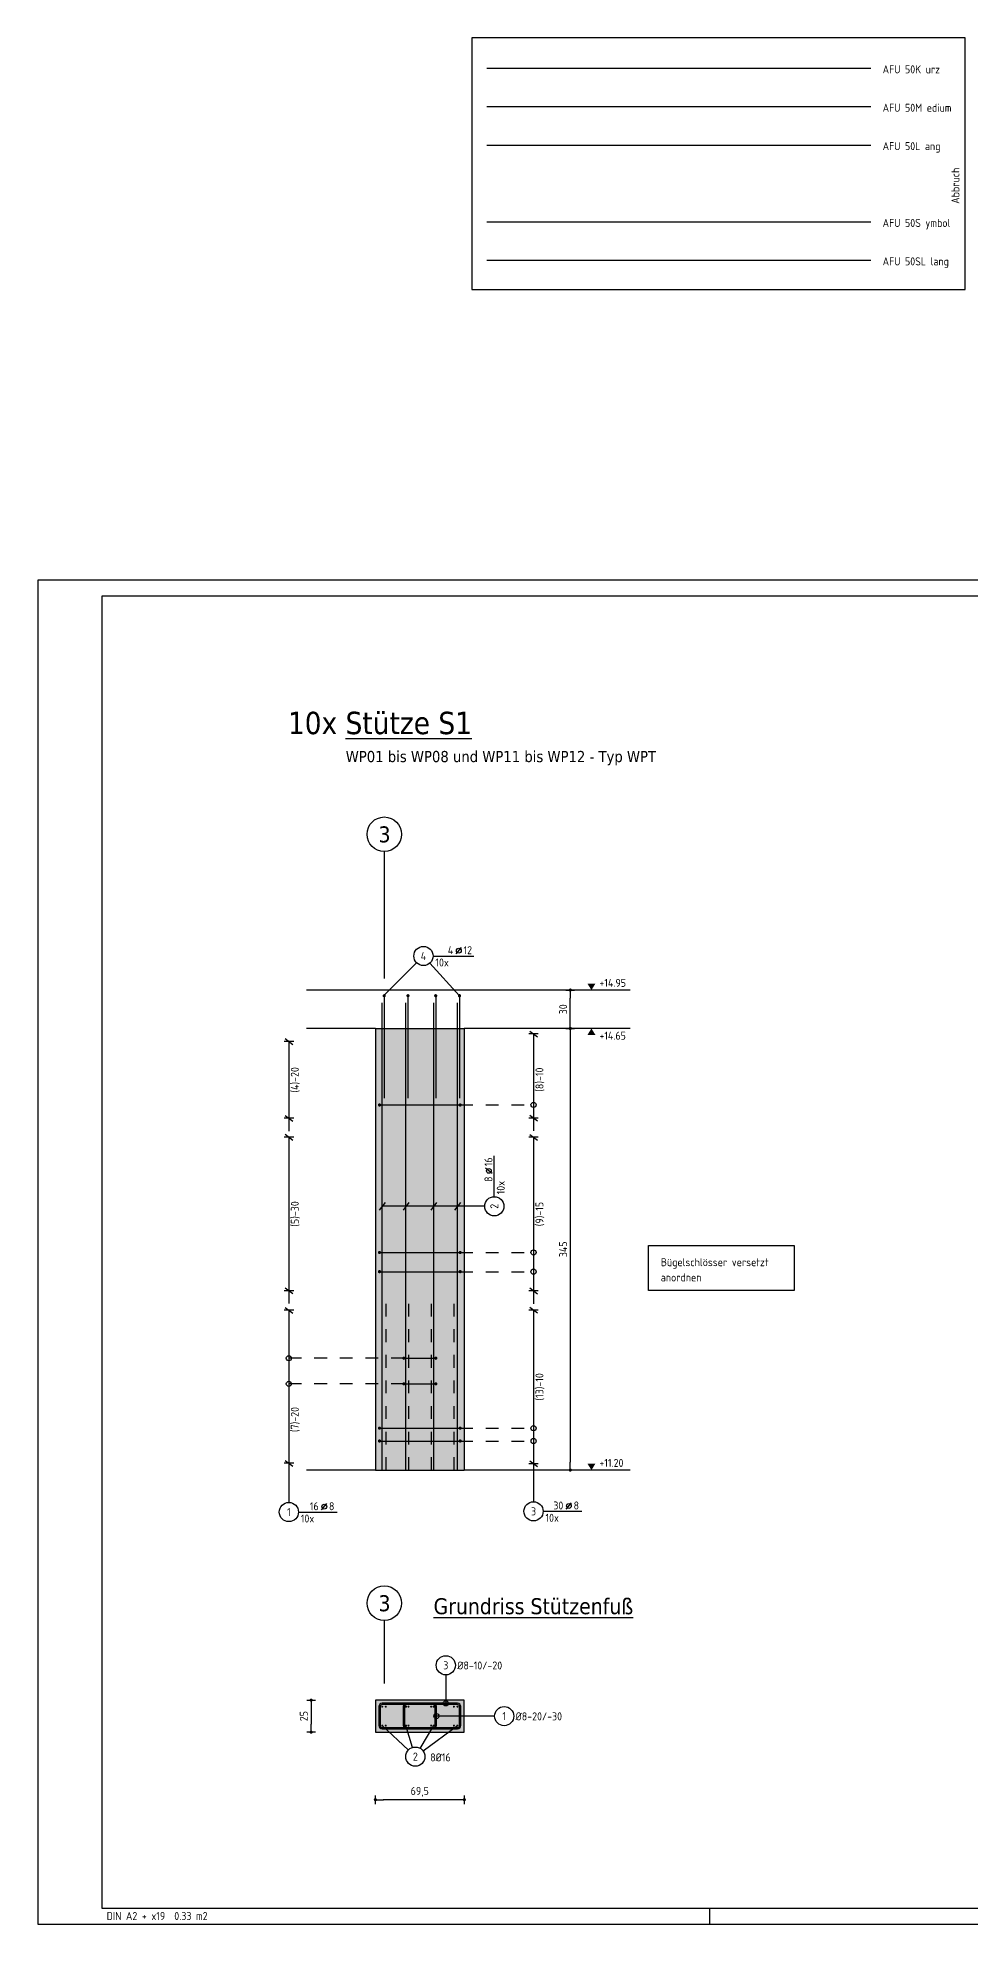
# Model space of a CAD drawing. Extents: x 0 to 24.6, y -21.5 to -6.7.
# Drawn here: x 0 to 7.29, y -21.46 to -6.72 of the extents above; entities that cross this region are included whole.
import ezdxf
from ezdxf.enums import TextEntityAlignment as Align

# ---------------------------------------------------------------- set-up
doc = ezdxf.new("R2010")
doc.units = 0
doc.header["$LTSCALE"] = 0.25
for name, pattern in [('AUSGEZOGEN', [1000.01, 1000, 0.01]), ('HIDDEN', [0.375, 0.25, -0.125]), ('VERDECKT', [0.375, 0.25, -0.125])]:
    doc.linetypes.add(name, pattern=pattern)
for name, color, linetype in [('ACHSEN', 7, 'Continuous'), ('AFU', 7, 'Continuous'), ('BETON', 7, 'Continuous'), ('grau_hell', 7, 'Continuous'), ('grau_mittel', 7, 'Continuous'), ('HILFE', 7, 'Continuous'), ('koten', 7, 'Continuous'), ('MASSE', 7, 'Continuous'), ('RAHMEN', 7, 'Continuous'), ('RND', 7, 'Continuous'), ('SFP_Achsen', 7, 'Continuous'), ('TEXT', 7, 'Continuous')]:
    doc.layers.add(name, color=color, linetype=linetype)
doc.layers.add('NOPLOT', color=7, linetype='Continuous', plot=False)
doc.styles.add('helv', font='tahoma.ttf')
doc.styles.add('txt', font='isocp.shx')
doc.linetypes.add('ABBRUCH', pattern='A,0.15,-0.15,["x",Standard,S=0.07,R=0,X=-0.1,Y=-0.0238],-0.005', length=0.305)
doc.linetypes.add('AFU_50K', pattern='A,0.15,["/",Standard,S=0.2,R=0,X=-0.01,Y=-0.1],0.07,["/",Standard,S=0.2,R=0,X=-0.01,Y=-0.1],0.15', length=0.37)
doc.linetypes.add('AFU_50L', pattern='A,0.75,["/",Standard,S=0.2,R=0,X=-0.01,Y=-0.1],0.07,["/",Standard,S=0.2,R=0,X=-0.01,Y=-0.1],0.75', length=1.57)
doc.linetypes.add('AFU_50M', pattern='A,0.45,["/",Standard,S=0.2,R=0,X=-0.01,Y=-0.1],0.07,["/",Standard,S=0.2,R=0,X=-0.01,Y=-0.1],0.45', length=0.97)
doc.linetypes.add('AFU_50S', pattern='A,0,-0.15,["/",Standard,S=0.2,R=0,X=-0.01,Y=-0.1],0,-0.07,["/",Standard,S=0.2,R=0,X=-0.01,Y=-0.1],-0.15', length=0.37)
doc.linetypes.add('AFU_50SL', pattern='A,0,-0.75,["/",Standard,S=0.2,R=0,X=-0.01,Y=-0.1],0,-0.07,["/",Standard,S=0.2,R=0,X=-0.01,Y=-0.1],-0.75', length=1.57)
doc.dimstyles.new('DOT_I', dxfattribs={"dimscale": 0.25, "dimtxt": 0.25, "dimasz": 0.25, "dimexe": 0.1, "dimexo": 0.3, "dimgap": 0.1, "dimtad": 1, "dimdec": 3, "dimzin": 3, "dimtxsty": 'txt', "dimblk": 'DOT', "dimblk1": 'DOT', "dimblk2": 'DOT', "dimsah": 1, "dimcen": 0.1, "dimse1": 1, "dimse2": 1, "dimazin": 0, "dimtfac": 1, "dimtdec": 4, "dimtix": 1, "dimtmove": 2, "dimatfit": 3, "dimfxl": 0, "dimtvp": 1, "dimtolj": 1, "dimtzin": 0, "dimarcsym": 0})

# ---------------------------------------------------------------- blocks, each defined once
blk = doc.blocks.new('DOT')
at = {"layer": 'MASSE', "color": 7, "linetype": 'Continuous'}
for p, q in [((0, 0), (-1, 0)), ((0, 0.54), (0, -0.54))]:
    blk.add_line(p, q, dxfattribs=at)
at = {"layer": 'MASSE', "color": 7, "linetype": 'Continuous', "const_width": 0.2}
blk.add_lwpolyline([(-0.1, 0, 1), (0.1, 0, 1)], format="xyb", close=True, dxfattribs=at)
blk = doc.blocks.new('*D13')
at = {"layer": 'Defpoints', "color": 0, "linetype": 'AUSGEZOGEN', "transparency": 16777216}
for p in [(2.136, -19.71), (2.136, -19.96), (2.136, -19.96)]:
    blk.add_point(p, dxfattribs=at)
at = {"layer": 'MASSE', "color": 0, "linetype": 'AUSGEZOGEN', "lineweight": -2, "transparency": 16777216}
blk.add_line((2.136, -19.772), (2.136, -19.897), dxfattribs=at)
at = {"layer": 'MASSE', "color": 0, "linetype": 'AUSGEZOGEN', "lineweight": -2, "transparency": 16777216, "xscale": 0.0625, "yscale": 0.0625, "zscale": 0.0625}
for p, rotation in [((2.136, -19.71), 90), ((2.136, -19.96), 270)]:
    blk.add_blockref('DOT', p, dxfattribs=dict(at, rotation=rotation))
at = {"layer": 'MASSE', "color": 0, "linetype": 'AUSGEZOGEN', "transparency": 16777216, "insert": (2.079, -19.835), "char_height": 0.0625, "attachment_point": 5, "rotation": 90, "style": 'txt'}
blk.add_mtext('\\A1;25', dxfattribs=at)
blk = doc.blocks.new('*D14')
at = {"layer": 'Defpoints', "color": 0, "linetype": 'AUSGEZOGEN', "transparency": 16777216}
for p in [(2.638, -20.488), (2.638, -20.488), (3.333, -20.488)]:
    blk.add_point(p, dxfattribs=at)
at = {"layer": 'MASSE', "color": 0, "linetype": 'AUSGEZOGEN', "lineweight": -2, "transparency": 16777216}
blk.add_line((3.27, -20.488), (2.7, -20.488), dxfattribs=at)
at = {"layer": 'MASSE', "color": 0, "linetype": 'AUSGEZOGEN', "lineweight": -2, "transparency": 16777216, "xscale": 0.0625, "yscale": 0.0625, "zscale": 0.0625, "rotation": 180}
blk.add_blockref('DOT', (2.638, -20.488), dxfattribs=at)
at = {"layer": 'MASSE', "color": 0, "linetype": 'AUSGEZOGEN', "lineweight": -2, "transparency": 16777216, "xscale": 0.0625, "yscale": 0.0625, "zscale": 0.0625}
blk.add_blockref('DOT', (3.333, -20.488), dxfattribs=at)
at = {"layer": 'MASSE', "color": 0, "linetype": 'AUSGEZOGEN', "transparency": 16777216, "insert": (2.985, -20.427), "char_height": 0.0625, "attachment_point": 5, "style": 'txt'}
blk.add_mtext('\\A1;69,5', dxfattribs=at)
blk = doc.blocks.new('LEI_GRE')
at = {"layer": 'RND', "color": 7, "linetype": 'Continuous'}
for p, q in [((-0.09, -0.12), (0.09, 0.12)), ((0, 0.15), (0, -0.15))]:
    blk.add_line(p, q, dxfattribs=at)
blk = doc.blocks.new('RND_LEI')
at = {"layer": 'RND', "color": 7, "linetype": 'Continuous'}
blk.add_line((1.022, 0.066), (1.19, 0.27), dxfattribs=at)
for centre, radius in [((0, 0), 0.3), ((1.106, 0.168), 0.075)]:
    blk.add_circle(centre, radius, dxfattribs=at)
at = {"layer": 'RND', "color": 7, "linetype": 'Continuous', "style": 'txt'}
blk.add_attdef('POSL', text='', height=0.25, dxfattribs=at).set_placement((0, 0), align=Align.MIDDLE)
blk.add_attdef('ANZ', text='', height=0.25, dxfattribs=at).set_placement((0.931, 0.057), align=Align.RIGHT)
for tag, p in [('DUM', (1.253, 0.057)), ('ABSTD', (1.674, 0.057)), ('POSTXT', (0.374, -0.327))]:
    blk.add_attdef(tag, p, '', height=0.25, dxfattribs=at)
blk = doc.blocks.new('RND_HIN')
at = {"layer": 'RND', "color": 7, "linetype": 'Continuous'}
blk.add_circle((0, 0), 0.3, dxfattribs=at)
at = {"layer": 'RND', "color": 7, "linetype": 'Continuous', "style": 'txt'}
blk.add_attdef('POSI', text='', height=0.25, dxfattribs=at).set_placement((0, 0), align=Align.MIDDLE)
blk = doc.blocks.new('OKRD_O')
at = {"layer": 'koten', "color": 7, "linetype": 'Continuous'}
blk.add_solid([(-0.125, 0.202), (0.125, 0.202), (0, 0)], dxfattribs=at)
at = {"layer": 'koten', "style": 'txt'}
blk.add_attdef('OKRD', (0.25, 0.1), '', height=0.25, dxfattribs=at)
blk = doc.blocks.new('okrd_u')
at = {"layer": 'koten', "color": 7, "linetype": 'Continuous'}
blk.add_solid([(-0.125, -0.202), (0.125, -0.202), (0, 0)], dxfattribs=at)
at = {"layer": 'koten', "style": 'txt'}
blk.add_attdef('OKRD', (0.25, -0.35), '', height=0.25, dxfattribs=at)
blk = doc.blocks.new('*D16')
at = {"layer": 'Defpoints', "color": 0, "linetype": 'AUSGEZOGEN', "transparency": 16777216}
for p in [(4.161, -14.163), (4.161, -14.163), (4.161, -14.463)]:
    blk.add_point(p, dxfattribs=at)
at = {"layer": 'MASSE', "color": 0, "linetype": 'AUSGEZOGEN', "lineweight": -2, "transparency": 16777216}
blk.add_line((4.161, -14.4), (4.161, -14.225), dxfattribs=at)
at = {"layer": 'MASSE', "color": 0, "linetype": 'AUSGEZOGEN', "lineweight": -2, "transparency": 16777216, "xscale": 0.0625, "yscale": 0.0625, "zscale": 0.0625}
for p, rotation in [((4.161, -14.163), 90), ((4.161, -14.463), 270)]:
    blk.add_blockref('DOT', p, dxfattribs=dict(at, rotation=rotation))
at = {"layer": 'MASSE', "color": 0, "linetype": 'AUSGEZOGEN', "transparency": 16777216, "insert": (4.105, -14.313), "char_height": 0.0625, "attachment_point": 5, "rotation": 90, "style": 'txt'}
blk.add_mtext('\\A1;30', dxfattribs=at)
blk = doc.blocks.new('*D17')
at = {"layer": 'Defpoints', "color": 0, "linetype": 'AUSGEZOGEN', "transparency": 16777216}
for p in [(4.161, -14.463), (4.161, -17.913), (4.161, -17.913)]:
    blk.add_point(p, dxfattribs=at)
at = {"layer": 'MASSE', "color": 0, "linetype": 'AUSGEZOGEN', "lineweight": -2, "transparency": 16777216}
blk.add_line((4.161, -14.525), (4.161, -17.85), dxfattribs=at)
at = {"layer": 'MASSE', "color": 0, "linetype": 'AUSGEZOGEN', "lineweight": -2, "transparency": 16777216, "xscale": 0.0625, "yscale": 0.0625, "zscale": 0.0625}
for p, rotation in [((4.161, -14.463), 90), ((4.161, -17.913), 270)]:
    blk.add_blockref('DOT', p, dxfattribs=dict(at, rotation=rotation))
at = {"layer": 'MASSE', "color": 0, "linetype": 'AUSGEZOGEN', "transparency": 16777216, "insert": (4.105, -16.188), "char_height": 0.0625, "attachment_point": 5, "rotation": 90, "style": 'txt'}
blk.add_mtext('\\A1;345', dxfattribs=at)
blk = doc.blocks.new('A2-19-0')
at = {"layer": 'RAHMEN', "color": 7}
for p, q in [((78.4, 42), (0, 42)), ((0, 42), (0, 0)), ((0, 0), (78.4, 0)), ((21, 0), (21, 0.5))]:
    blk.add_line(p, q, dxfattribs=at)
at = {"layer": 'RAHMEN', "color": 5}
for p, q in [((77.9, 41.5), (2, 41.5)), ((2, 41.5), (2, 0.5)), ((2, 0.5), (77.9, 0.5))]:
    blk.add_line(p, q, dxfattribs=at)
at = {"layer": 'RAHMEN', "color": 7, "style": 'txt'}
blk.add_text('DIN A2 + x19  0.33 m2', height=0.25, dxfattribs=at).set_placement((2.155, 0.134))

msp = doc.modelspace()

# ---------------------------------------------------------------- hatches: boundary and pattern name
at = {"layer": 'grau_hell'}
msp.add_hatch(color=9, dxfattribs=at).paths.add_polyline_path([(3.3328, -14.4629), (2.6378, -14.4629), (2.6378, -17.9129), (3.3328, -17.9129)])
at = {"layer": 'grau_mittel'}
msp.add_hatch(color=61, dxfattribs=at).paths.add_polyline_path([(2.6378, -19.7099), (2.6378, -19.9599), (3.3328, -19.9599), (3.3328, -19.7099)])

# ---------------------------------------------------------------- linework, layer by layer
at = {"layer": 'ACHSEN', "color": 140, "linetype": 'AUSGEZOGEN'}
for p, q in [((2.7078, -13.0814), (2.7078, -14.0736)), ((2.7078, -19.0877), (2.7078, -19.5799))]:
    msp.add_line(p, q, dxfattribs=at)
at = {"layer": 'AFU', "color": 8, "linetype": 'AFU_50K'}
msp.add_line((6.5099, -6.9638), (3.5099, -6.9638), dxfattribs=at)
at = {"layer": 'AFU', "color": 8, "linetype": 'AFU_50M'}
for p, q in [((6.5099, -7.2638), (3.5099, -7.2638)), ((2.6378, -14.4629), (3.3328, -14.4629)), ((2.6378, -17.9129), (3.3328, -17.9129))]:
    msp.add_line(p, q, dxfattribs=at)
at = {"layer": 'AFU', "color": 8, "linetype": 'AFU_50L'}
msp.add_line((6.5099, -7.5638), (3.5099, -7.5638), dxfattribs=at)
at = {"layer": 'AFU', "color": 8, "linetype": 'AFU_50S'}
msp.add_line((6.5099, -8.1638), (3.5099, -8.1638), dxfattribs=at)
at = {"layer": 'AFU', "color": 8, "linetype": 'AFU_50SL'}
msp.add_line((6.5099, -8.4638), (3.5099, -8.4638), dxfattribs=at)
at = {"layer": 'AFU', "color": 8, "linetype": 'ABBRUCH'}
msp.add_lwpolyline([(3.3914, -8.6899), (7.2459, -8.6899), (7.2459, -6.7232), (3.3914, -6.7232)], close=True, dxfattribs=at)
at = {"layer": 'BETON', "color": 6, "linetype": 'AUSGEZOGEN'}
for p, q in [((4.6298, -14.1629), (2.1009, -14.1629)), ((2.6378, -14.4629), (2.1009, -14.4629)), ((2.6378, -14.4629), (2.6378, -17.9129)), ((4.6298, -14.4629), (3.3328, -14.4629)), ((3.3328, -14.4629), (3.3328, -17.9129)), ((2.6378, -17.9129), (2.1009, -17.9129)), ((4.6298, -17.9129), (3.3328, -17.9129))]:
    msp.add_line(p, q, dxfattribs=at)
msp.add_lwpolyline([(2.6378, -19.9599), (3.3328, -19.9599), (3.3328, -19.7099), (2.6378, -19.7099)], close=True, dxfattribs=at)
at = {"layer": 'HILFE', "color": 102, "linetype": 'AUSGEZOGEN'}
msp.add_lwpolyline([(4.7719, -16.158), (5.9089, -16.158), (5.9089, -16.5089), (4.7719, -16.5089)], close=True, dxfattribs=at)
at = {"layer": 'NOPLOT', "color": 191, "linetype": 'Continuous'}
for points in [[(2.6913, -19.9249), (3.2793, -19.9249, 0.4142136), (3.2953, -19.9089), (3.2953, -19.7609, 0.4142136), (3.2793, -19.7449), (2.6913, -19.7449, 0.4142136), (2.6753, -19.7609), (2.6753, -19.9089, 0.4142136)], [(2.8813, -19.9249), (3.0893, -19.9249, 0.4142136), (3.1053, -19.9089), (3.1053, -19.7609, 0.4142136), (3.0893, -19.7449), (2.8813, -19.7449, 0.4142136), (2.8653, -19.7609), (2.8653, -19.9089, 0.4142136)]]:
    msp.add_lwpolyline(points, format="xyb", close=True, dxfattribs=at)
at = {"layer": 'NOPLOT', "color": 191, "linetype": 'Continuous', "const_width": 0.008}
for points in [[(2.7154, -19.7609, 1), (2.7234, -19.7609, 1)], [(2.8927, -19.7609, 1), (2.9007, -19.7609, 1)], [(3.0699, -19.7609, 1), (3.0779, -19.7609, 1)], [(3.2472, -19.7609, 1), (3.2552, -19.7609, 1)], [(2.7154, -19.9089, -1), (2.7234, -19.9089, -1)], [(2.8927, -19.9089, -1), (2.9007, -19.9089, -1)], [(3.0699, -19.9089, -1), (3.0779, -19.9089, -1)], [(3.2472, -19.9089, -1), (3.2552, -19.9089, -1)]]:
    msp.add_lwpolyline(points, format="xyb", close=True, dxfattribs=at)
at = {"layer": 'RND', "color": 102, "linetype": 'AUSGEZOGEN'}
for p, q in [((2.9601, -13.9498), (2.7008, -14.2071)), ((3.0638, -13.9525), (3.295, -14.2071)), ((3.4921, -15.8521), (2.6852, -15.8521)), ((3.1883, -19.5127), (3.1883, -19.7349)), ((3.5695, -19.835), (3.1153, -19.835)), ((2.8955, -20.0999), (2.6913, -19.9089)), ((2.9286, -20.0794), (2.8771, -19.9089)), ((2.9885, -20.0866), (3.0936, -19.9089)), ((3.0107, -20.1067), (3.2793, -19.9089))]:
    msp.add_line(p, q, dxfattribs=at)
at = {"layer": 'RND', "color": 7, "linetype": 'AUSGEZOGEN'}
for p, q in [((3.0884, -13.897), (3.4084, -13.897)), ((1.9623, -14.5647), (1.9623, -15.1646)), ((3.8736, -14.5054), (3.8736, -15.1629)), ((1.9623, -15.3121), (1.9623, -16.512)), ((3.8736, -15.3129), (3.8736, -16.5129)), ((3.5671, -15.7771), (3.5671, -15.4571)), ((1.9623, -16.6645), (1.9623, -17.8593)), ((3.8736, -16.6629), (3.8736, -17.8629)), ((1.9623, -17.8593), (1.9623, -18.1658)), ((3.8736, -17.8629), (3.8736, -18.16)), ((2.0373, -18.2408), (2.3398, -18.2408)), ((3.9486, -18.235), (4.2511, -18.235))]:
    msp.add_line(p, q, dxfattribs=at)
at = {"layer": 'RND', "color": 7, "linetype": 'VERDECKT'}
for p, q in [((1.9623, -15.1646), (1.9623, -15.3121)), ((3.8736, -15.1629), (3.8736, -15.3129)), ((1.9623, -16.512), (1.9623, -16.6645)), ((3.8736, -16.5129), (3.8736, -16.6629))]:
    msp.add_line(p, q, dxfattribs=at)
at = {"layer": 'RND', "color": 102, "linetype": 'VERDECKT'}
for p, q in [((3.3003, -15.0606), (3.8986, -15.0606)), ((3.3003, -16.2129), (3.8986, -16.2129)), ((3.3003, -16.3629), (3.8986, -16.3629)), ((2.8603, -17.0391), (1.9373, -17.0391)), ((2.8603, -17.2391), (1.9373, -17.2391)), ((3.3003, -17.5857), (3.8986, -17.5857)), ((3.3003, -17.6857), (3.8986, -17.6857))]:
    msp.add_line(p, q, dxfattribs=at)
at = {"layer": 'RND', "color": 1, "linetype": 'AUSGEZOGEN'}
for points in [[(2.6913, -17.9129), (2.6913, -14.2629)], [(2.707, -14.2071), (2.707, -15.0071)], [(2.8771, -17.9129), (2.8771, -14.2629)], [(2.8928, -14.2071), (2.8928, -15.0071)], [(3.0936, -17.9129), (3.0936, -14.2629)], [(3.1093, -14.2071), (3.1093, -15.0071)], [(3.2793, -17.9129), (3.2793, -14.2629)], [(3.295, -14.2071), (3.295, -15.0071)], [(2.6703, -15.0606), (3.3003, -15.0606)], [(2.6703, -16.2129), (3.3003, -16.2129)], [(2.6703, -16.3629), (3.3003, -16.3629)], [(2.8603, -17.0391), (3.1103, -17.0391)], [(2.8603, -17.2391), (3.1103, -17.2391)], [(2.6703, -17.5857), (3.3003, -17.5857)], [(2.6703, -17.6857), (3.3003, -17.6857)]]:
    msp.add_lwpolyline(points, dxfattribs=at)
at = {"layer": 'RND', "color": 7, "linetype": 'AUSGEZOGEN'}
for points, const_width in [([(2.7008, -14.2071, 1), (2.7133, -14.2071, 1)], 0.0125), ([(2.8865, -14.2071, 1), (2.899, -14.2071, 1)], 0.0125), ([(3.103, -14.2071, 1), (3.1155, -14.2071, 1)], 0.0125), ([(3.2888, -14.2071, 1), (3.3013, -14.2071, 1)], 0.0125), ([(2.6641, -15.0606, 1), (2.6766, -15.0606, 1)], 0.0125), ([(3.2941, -15.0606, 1), (3.3066, -15.0606, 1)], 0.0125), ([(2.6641, -16.2129, 1), (2.6766, -16.2129, 1)], 0.0125), ([(3.2941, -16.2129, 1), (3.3066, -16.2129, 1)], 0.0125), ([(2.6641, -16.3629, 1), (2.6766, -16.3629, 1)], 0.0125), ([(3.2941, -16.3629, 1), (3.3066, -16.3629, 1)], 0.0125), ([(2.8541, -17.0391, 1), (2.8666, -17.0391, 1)], 0.0125), ([(3.1041, -17.0391, 1), (3.1166, -17.0391, 1)], 0.0125), ([(2.8541, -17.2391, 1), (2.8666, -17.2391, 1)], 0.0125), ([(3.1041, -17.2391, 1), (3.1166, -17.2391, 1)], 0.0125), ([(2.6641, -17.5857, 1), (2.6766, -17.5857, 1)], 0.0125), ([(2.6641, -17.6857, 1), (2.6766, -17.6857, 1)], 0.0125), ([(3.2941, -17.5857, 1), (3.3066, -17.5857, 1)], 0.0125), ([(3.2941, -17.6857, 1), (3.3066, -17.6857, 1)], 0.0125), ([(2.6873, -19.7609, 1), (2.6953, -19.7609, 1)], 0.008), ([(2.8731, -19.7609, 1), (2.8811, -19.7609, 1)], 0.008), ([(3.0976, -19.7609, -1), (3.0896, -19.7609, -1)], 0.008), ([(3.2753, -19.7609, 1), (3.2833, -19.7609, 1)], 0.008), ([(2.6873, -19.9089, 1), (2.6953, -19.9089, 1)], 0.008), ([(2.8731, -19.9089, 1), (2.8811, -19.9089, 1)], 0.008), ([(3.0976, -19.9089, -1), (3.0896, -19.9089, -1)], 0.008), ([(3.2753, -19.9089, 1), (3.2833, -19.9089, 1)], 0.008)]:
    msp.add_lwpolyline(points, format="xyb", close=True, dxfattribs=dict(at, const_width=const_width))
at = {"layer": 'RND', "color": 1, "linetype": 'HIDDEN'}
for points in [[(2.7194, -16.6129), (2.7194, -17.9129)], [(2.8967, -16.6129), (2.8967, -17.9129)], [(3.0739, -16.6129), (3.0739, -17.9129)], [(3.2512, -16.6129), (3.2512, -17.9129)]]:
    msp.add_lwpolyline(points, dxfattribs=at)
at = {"layer": 'RND', "color": 1, "linetype": 'AUSGEZOGEN'}
for points in [[(2.6913, -19.9349), (3.2793, -19.9349, 0.4142136), (3.3053, -19.9089), (3.3053, -19.7609, 0.4142136), (3.2793, -19.7349), (2.6913, -19.7349, 0.4142136), (2.6653, -19.7609), (2.6653, -19.9089, 0.4142136)], [(2.8813, -19.9349), (3.0893, -19.9349, 0.4142136), (3.1153, -19.9089), (3.1153, -19.7609, 0.4142136), (3.0893, -19.7349), (2.8813, -19.7349, 0.4142136), (2.8553, -19.7609), (2.8553, -19.9089, 0.4142136)]]:
    msp.add_lwpolyline(points, format="xyb", close=True, dxfattribs=at)
at = {"layer": 'RND', "color": 7, "linetype": 'AUSGEZOGEN'}
for centre in [(3.8736, -15.0606), (3.8736, -16.2129), (3.8736, -16.3629), (1.9623, -17.0391), (1.9623, -17.2391), (3.8736, -17.5857), (3.8736, -17.6857), (3.1883, -19.7349), (3.1153, -19.835)]:
    msp.add_circle(centre, 0.02, dxfattribs=at)
at = {"layer": 'SFP_Achsen', "color": 7, "linetype": 'AUSGEZOGEN'}
for centre in [(2.7078, -12.9461), (2.7078, -18.9525)]:
    msp.add_circle(centre, 0.1352, dxfattribs=at)

# ---------------------------------------------------------------- block references
at = {"layer": 'koten', "color": 102, "linetype": 'AUSGEZOGEN', "xscale": 0.25, "yscale": 0.25, "zscale": 0.25}
for name, p, values in [('OKRD_O', (4.3261, -14.1629), {'OKRD': '+14.95'}), ('okrd_u', (4.3261, -14.4629), {'OKRD': '+14.65'}), ('OKRD_O', (4.3261, -17.9129), {'OKRD': '+11.20'})]:
    msp.add_blockref(name, p, dxfattribs=at).add_auto_attribs(values)
at = {"layer": 'RAHMEN', "color": 7, "linetype": 'AUSGEZOGEN', "xscale": 0.25, "yscale": 0.25, "zscale": 0.25}
msp.add_blockref('A2-19-0', (0, -21.461), dxfattribs=at)
at = {"layer": 'RND', "color": 7, "linetype": 'AUSGEZOGEN', "xscale": 0.25, "yscale": 0.25, "zscale": 0.25}
for name, p, values in [('RND_LEI', (3.0134, -13.897), {'POSL': '4', 'DUM': '12', 'ANZ': '4', 'POSTXT': '10x'}), ('RND_LEI', (1.9623, -18.2408), {'POSL': '1', 'DUM': '8', 'ANZ': '16', 'POSTXT': '10x'}), ('RND_LEI', (3.8736, -18.235), {'POSL': '3', 'DUM': '8', 'ANZ': '30', 'POSTXT': '10x'}), ('RND_HIN', (3.1883, -19.4377), {'POSI': '3'}), ('RND_HIN', (3.6445, -19.835), {'POSI': '1'}), ('RND_HIN', (2.9503, -20.1512), {'POSI': '2'})]:
    msp.add_blockref(name, p, dxfattribs=at).add_auto_attribs(values)
for p, rotation in [((1.9623, -14.5647), 270), ((3.8736, -14.5054), 269.9999999999997), ((1.9623, -15.1646), 270), ((3.8736, -15.1629), 269.9999999999997), ((1.9623, -15.3121), 270), ((3.8736, -15.3129), 269.9999999999998), ((1.9623, -16.512), 270), ((3.8736, -16.5129), 269.9999999999998), ((1.9623, -16.6645), 270), ((3.8736, -16.6629), 270), ((1.9623, -17.8593), 270), ((3.8736, -17.8629), 270)]:
    msp.add_blockref('LEI_GRE', p, dxfattribs=dict(at, rotation=rotation))
at = {"layer": 'RND', "color": 7, "linetype": 'AUSGEZOGEN', "xscale": 0.25, "yscale": 0.25, "zscale": 0.25, "rotation": 90}
msp.add_blockref('RND_LEI', (3.5671, -15.8521), dxfattribs=at).add_auto_attribs({'POSL': '2', 'DUM': '16', 'ANZ': '8', 'POSTXT': '10x'})
at = {"layer": 'RND', "color": 102, "linetype": 'AUSGEZOGEN', "xscale": 0.25, "yscale": 0.25, "zscale": 0.25, "rotation": 180}
for p in [(2.6913, -15.8521), (2.8771, -15.8521), (3.0936, -15.8521), (3.2793, -15.8521)]:
    msp.add_blockref('LEI_GRE', p, dxfattribs=at)

# ---------------------------------------------------------------- texts
at = {"layer": 'AFU', "color": 8, "linetype": 'AFU_50K', "style": 'txt'}
msp.add_text('AFU 50K urz', height=0.0625, dxfattribs=at).set_placement((6.6011, -7.0015))
at = {"layer": 'AFU', "color": 8, "linetype": 'AFU_50M', "style": 'txt'}
msp.add_text('AFU 50M edium', height=0.0625, dxfattribs=at).set_placement((6.6011, -7.3015))
at = {"layer": 'AFU', "color": 8, "linetype": 'AFU_50L', "style": 'txt'}
msp.add_text('AFU 50L ang', height=0.0625, dxfattribs=at).set_placement((6.6011, -7.6015))
at = {"layer": 'AFU', "color": 8, "linetype": 'ABBRUCH', "style": 'txt'}
msp.add_text('Abbruch', height=0.0625, rotation=90, dxfattribs=at).set_placement((7.2007, -8.0205))
at = {"layer": 'AFU', "color": 8, "linetype": 'AFU_50S', "style": 'txt'}
msp.add_text('AFU 50S ymbol', height=0.0625, dxfattribs=at).set_placement((6.6011, -8.2015))
at = {"layer": 'AFU', "color": 8, "linetype": 'AFU_50SL', "style": 'txt'}
msp.add_text('AFU 50SL lang', height=0.0625, dxfattribs=at).set_placement((6.6011, -8.5015))
at = {"layer": 'RND', "color": 7, "linetype": 'AUSGEZOGEN', "style": 'txt'}
for s, p in [('(4)-20', (2.0085, -14.8646)), ('(8)-10', (3.9198, -14.8629)), ('(5)-30', (2.0085, -15.912)), ('(9)-15', (3.9198, -15.9129)), ('(13)-10', (3.9198, -17.2629)), ('(7)-20', (2.0085, -17.5181))]:
    msp.add_text(s, height=0.0625, rotation=90, dxfattribs=at).set_placement(p, align=Align.MIDDLE)
at = {"layer": 'SFP_Achsen', "color": 6, "linetype": 'AUSGEZOGEN', "style": 'helv'}
for p in [(2.6625, -13.0092), (2.6625, -19.0156)]:
    msp.add_text('3', height=0.125, dxfattribs=at).set_placement(p)
at = {"layer": 'TEXT', "color": 5, "linetype": 'AUSGEZOGEN', "style": 'helv'}
msp.add_text('10x %%UStütze S1', height=0.175, dxfattribs=at).set_placement((1.9549, -12.1637))
at = {"layer": 'TEXT', "color": 1, "linetype": 'AUSGEZOGEN', "style": 'helv'}
msp.add_text('WP01 bis WP08 und WP11 bis WP12 - Typ WPT', height=0.0875, dxfattribs=at).set_placement((2.4065, -12.3824))
at = {"layer": 'TEXT', "color": 7, "linetype": 'AUSGEZOGEN', "style": 'txt'}
for s, p in [('Bügelschlösser versetzt', (4.868, -16.3202)), ('anordnen', (4.868, -16.439)), ('%%C8-10/-20', (3.2775, -19.4707)), ('%%C8-20/-30', (3.7337, -19.868)), ('8%%C16', (3.0667, -20.1886))]:
    msp.add_text(s, height=0.0625, dxfattribs=at).set_placement(p)
at = {"layer": 'TEXT', "color": 6, "linetype": 'AUSGEZOGEN', "style": 'helv'}
msp.add_text('%%uGrundriss Stützenfuß', height=0.125, dxfattribs=at).set_placement((3.0925, -19.0388))

# ---------------------------------------------------------------- dimensions: what is measured, and where the dimension line sits
at = {"layer": 'MASSE', "color": 7, "linetype": 'AUSGEZOGEN'}
for base, p1, p2, picture, middle in [((4.161, -14.1629), (4.161, -14.4629), (4.161, -14.1629), '*D16', (4.1047, -14.3129)), ((4.161, -17.9129), (4.161, -14.4629), (4.161, -17.9129), '*D17', (4.1047, -16.1879)), ((2.1356, -19.9599), (2.1356, -19.7099), (2.1356, -19.9599), '*D13', (2.0794, -19.8349))]:
    dim = msp.add_linear_dim(base=base, p1=p1, p2=p2, angle=90, dimstyle='DOT_I', override={"dimdec": 0, "dimlfac": 100}, dxfattribs=at)
    dim.commit()
    dim.dimension.update_dxf_attribs({"geometry": picture, "text_midpoint": middle})
dim = msp.add_linear_dim(base=(2.6378, -20.4883), p1=(3.3328, -20.4883), p2=(2.6378, -20.4883), dimstyle='DOT_I', override={"dimdec": 1, "dimlfac": 100}, dxfattribs=at)
dim.commit()
dim.dimension.update_dxf_attribs({"geometry": '*D14', "text_midpoint": (2.9853, -20.4274)})

doc.saveas('drawing.dxf')
